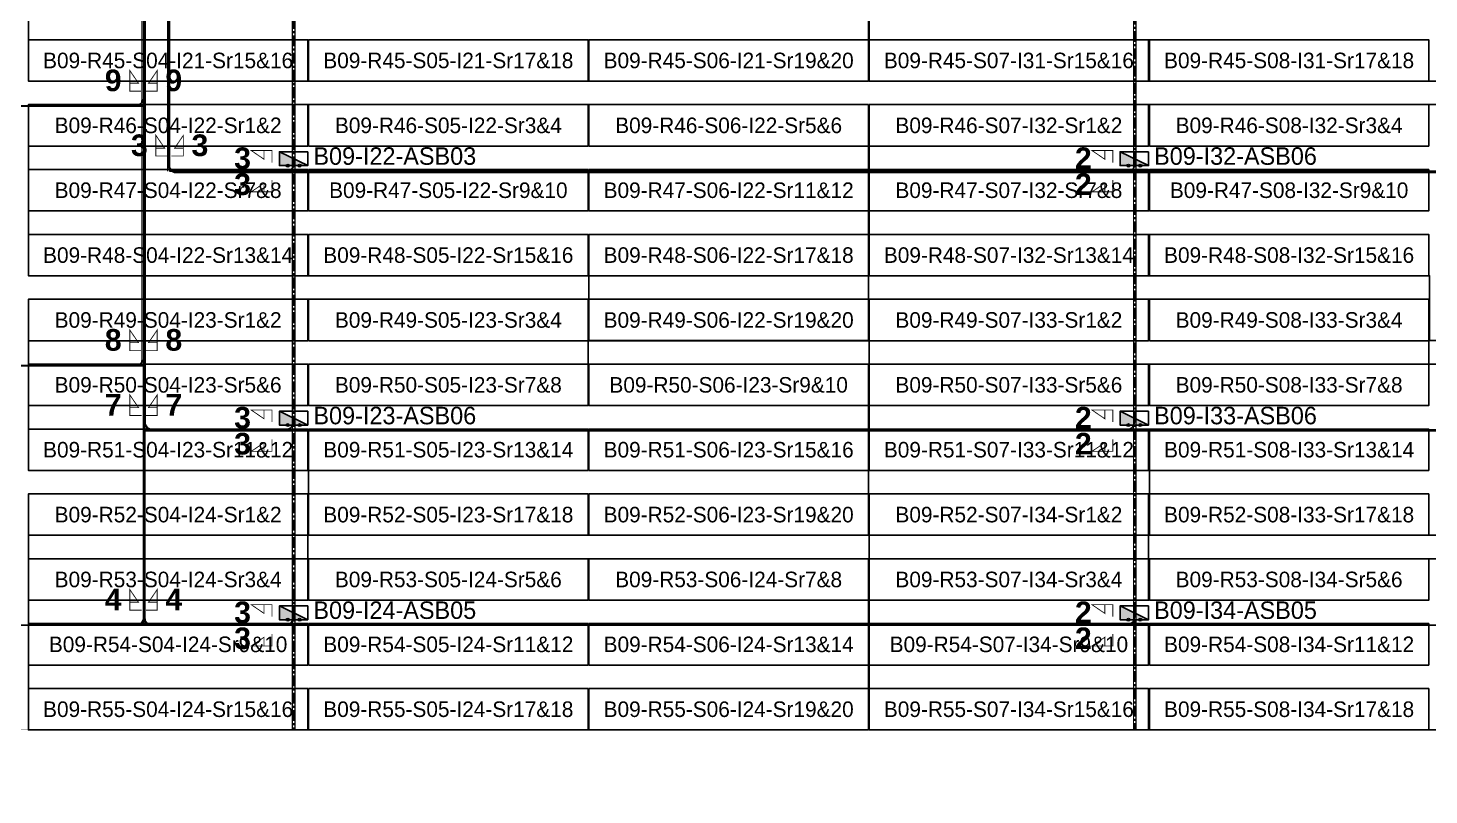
# Model space of a CAD drawing. Header units: metres. Extents: x 530797 to 531186, y 2674849 to 2675274.
# Drawn here: x 530894.3 to 531056.2, y 2674849.3 to 2674937.9 of the extents above; entities that cross this region are included whole.
import ezdxf
from ezdxf.enums import TextEntityAlignment as Align

# ---------------------------------------------------------------- set-up
doc = ezdxf.new("R2010")
doc.units = ezdxf.units.M
doc.linetypes.add('CENTER', pattern=[2, 1.25, -0.25, 0.25, -0.25])
doc.layers.add('Boundary-12.5 MW Block', color=6, linetype='Continuous', lineweight=9)
doc.layers.add('PILE', color=1, linetype='Continuous', lineweight=15)
for name, color, linetype in [('DC Trench BL-09', 40, 'Continuous'), ('E-Inverter Grouping', 2, 'Continuous'), ('Inverter Block-09', 7, 'Continuous'), ('LT Cable(AG) INV to LT Panel BL-09', 2, 'Continuous'), ('Messenger Wire Block-09 (Master Path)', 30, 'Continuous'), ('Messenger Wire Block-09 (MW Path)', 191, 'Continuous'), ('MMS Table Block-09', 8, 'Continuous'), ('Plan Line - DC BL-09', 40, 'Continuous'), ('Section Marking BL-09', 2, 'Continuous')]:
    doc.layers.add(name, color=color, linetype=linetype)
doc.styles.add('BoldTextStyle', font='arialbd.ttf')
doc.styles.get("Standard").update_dxf_attribs({"font": 'Adani Regular.ttf'})

# ---------------------------------------------------------------- blocks, each defined once
blk = doc.blocks.new('MMS Table (32.292 x 4.788)')
at = {"color": 0}
blk.add_lwpolyline([(0, -0.002), (0, 4.786), (32.292, 4.786), (32.292, -0.002)], close=True, dxfattribs=at)
at = {"color": 7}
blk.add_attdef('ID1', text='', height=1.8, dxfattribs=at).set_placement((16.146, 2.392), align=Align.MIDDLE_CENTER)
blk = doc.blocks.new('Inverter Block')
h = blk.add_hatch(color=0)
h.dxf.hatch_style = 1
h.paths.add_polyline_path([(-1.46, 2.27), (-1.46, 0.85), (1.46, 0.85)])
at = {"color": 0}
blk.add_lwpolyline([(1.46, 2.27), (-1.46, 2.27), (-1.46, 0.85), (1.46, 0.85)], close=True, dxfattribs=at)
blk.add_lwpolyline([(-1.46, 2.27), (1.46, 0.85)], dxfattribs=at)
at = {"layer": 'PILE'}
for centre in [(-0.61, 0.85), (0.61, 0.85)]:
    blk.add_circle(centre, 0.156, dxfattribs=at)
at = {"color": 7}
blk.add_attdef('ID', (-1.46, 3.01), '', height=1.8, dxfattribs=at)

msp = doc.modelspace()

# ---------------------------------------------------------------- linework, layer by layer
at = {"layer": 'Boundary-12.5 MW Block', "const_width": 0.05}
msp.add_lwpolyline([(530797.14, 2675274.08), (531185.74, 2675274.08), (531185.74, 2675216.79), (530926.6, 2675216.79), (530926.6, 2675069.36), (531185.74, 2675069.36), (531185.74, 2674849.29), (531121.06, 2674849.29), (531121.06, 2674856.79), (530797.14, 2674856.79)], close=True, dxfattribs=at)
at = {"layer": 'DC Trench BL-09', "color": 40, "const_width": 0.15}
for points in [[(530925.11, 2675019.08), (530924.81, 2675019.08), (530924.81, 2674856.79), (530925.11, 2674856.79)], [(531022.34, 2674981.58), (531022.04, 2674981.58), (531022.04, 2674856.79), (531022.34, 2674856.79)]]:
    msp.add_lwpolyline(points, close=True, dxfattribs=at)
at = {"layer": 'E-Inverter Grouping', "color": 3}
for points in [[(530991.39, 2674931.79), (530894.31, 2674931.79), (530894.31, 2674959.08), (530926.6, 2674959.08), (530926.6, 2674951.58), (530991.39, 2674951.58)], [(531088.56, 2674931.79), (530991.49, 2674931.79), (530991.49, 2674959.08), (531023.78, 2674959.08), (531023.78, 2674951.58), (531088.56, 2674951.58)], [(530991.39, 2674901.79), (530959.1, 2674901.79), (530959.1, 2674909.29), (530894.31, 2674909.29), (530894.31, 2674929.08), (530991.39, 2674929.08)], [(531088.56, 2674901.79), (531056.27, 2674901.79), (531056.27, 2674909.29), (530991.49, 2674909.29), (530991.49, 2674929.08), (531088.56, 2674929.08)], [(530959, 2674899.08), (530991.39, 2674899.08), (530991.39, 2674879.29), (530926.7, 2674879.29), (530926.7, 2674886.79), (530894.31, 2674886.79), (530894.31, 2674906.58), (530959, 2674906.58)], [(531056.17, 2674899.08), (531088.56, 2674899.08), (531088.56, 2674879.29), (531023.88, 2674879.29), (531023.88, 2674886.79), (530991.49, 2674886.79), (530991.49, 2674906.58), (531056.17, 2674906.58)], [(530991.39, 2674856.79), (530894.31, 2674856.79), (530894.31, 2674884.08), (530926.6, 2674884.08), (530926.6, 2674876.58), (530991.39, 2674876.58)], [(531088.56, 2674856.79), (530991.49, 2674856.79), (530991.49, 2674884.08), (531023.78, 2674884.08), (531023.78, 2674876.58), (531088.56, 2674876.58)]]:
    msp.add_lwpolyline(points, close=True, dxfattribs=at)
at = {"layer": 'LT Cable(AG) INV to LT Panel BL-09'}
for points in [[(530922.39, 2675042.86), (530916.84, 2675042.86, -0.09618), (530916.51, 2675042.93), (530914.56, 2675043.71, 0.042157), (530914.41, 2675043.73), (530908.41, 2675043.73, 0.414214), (530907.51, 2675042.83), (530907.51, 2675020.73, 0.021647), (530907.51, 2675020.65), (530907.55, 2675020.15, -0.021647), (530907.56, 2675020.07), (530907.56, 2674929.83, -0.414214), (530906.66, 2674928.93), (530864.46, 2674928.93, -0.414214), (530863.56, 2674929.83), (530863.56, 2674930.23)], [(530922.39, 2675042.84), (530916.84, 2675042.84, -0.096235), (530916.5, 2675042.9), (530914.56, 2675043.69, 0.042157), (530914.41, 2675043.7), (530908.43, 2675043.7, 0.414214), (530907.53, 2675042.8), (530907.53, 2675020.73, 0.021647), (530907.54, 2675020.65), (530907.58, 2675020.15, -0.021647), (530907.58, 2675020.07), (530907.58, 2674899.8, -0.414214), (530906.68, 2674898.9), (530864.46, 2674898.9, -0.414214), (530863.56, 2674899.8), (530863.56, 2674900.23)], [(530922.39, 2675042.81), (530916.84, 2675042.81, -0.09629), (530916.5, 2675042.88), (530914.56, 2675043.66, 0.042157), (530914.41, 2675043.68), (530908.46, 2675043.68, 0.414214), (530907.56, 2675042.78), (530907.56, 2675020.73, 0.021647), (530907.56, 2675020.65), (530907.6, 2675020.15, -0.021647), (530907.61, 2675020.08), (530907.61, 2674869.78, -0.414214), (530906.71, 2674868.88), (530864.46, 2674868.88, -0.414214), (530863.56, 2674869.78), (530863.56, 2674870.23)], [(530920.45, 2675042.79), (530916.83, 2675042.79, -0.096345), (530916.5, 2675042.85), (530914.56, 2675043.64, 0.042157), (530914.4, 2675043.65), (530908.48, 2675043.65, 0.414214), (530907.58, 2675042.75), (530907.58, 2675020.73, 0.021647), (530907.59, 2675020.65), (530907.63, 2675020.15, -0.021647), (530907.63, 2675020.08), (530907.63, 2674869.8, 0.414214), (530908.53, 2674868.9), (531118.42, 2674868.9, 0.414214), (531119.32, 2674869.8), (531119.32, 2674870.23)], [(530920.45, 2675042.76), (530916.83, 2675042.76, -0.096401), (530916.49, 2675042.83), (530914.55, 2675043.61, 0.042157), (530914.4, 2675043.63), (530908.51, 2675043.63, 0.414214), (530907.61, 2675042.73), (530907.61, 2675020.73, 0.021647), (530907.61, 2675020.65), (530907.65, 2675020.16, -0.021647), (530907.66, 2675020.08), (530907.66, 2674869.83, 0.414214), (530908.56, 2674868.93), (531021.24, 2674868.93, 0.414214), (531022.14, 2674869.83), (531022.14, 2674870.23)], [(530920.45, 2675042.74), (530916.83, 2675042.74, -0.096456), (530916.49, 2675042.8), (530914.55, 2675043.59, 0.042157), (530914.4, 2675043.6), (530908.53, 2675043.6, 0.414214), (530907.63, 2675042.7), (530907.63, 2675020.73, 0.021647), (530907.64, 2675020.65), (530907.68, 2675020.16, -0.021647), (530907.68, 2675020.08), (530907.68, 2674869.85, 0.414214), (530908.58, 2674868.95), (530924.06, 2674868.95, 0.414214), (530924.96, 2674869.85), (530924.96, 2674870.23)], [(530920.45, 2675042.71), (530916.82, 2675042.71, -0.096512), (530916.49, 2675042.78), (530914.55, 2675043.56, 0.042157), (530914.4, 2675043.58), (530908.56, 2675043.58, 0.414214), (530907.66, 2675042.68), (530907.66, 2675020.73, 0.021647), (530907.66, 2675020.66), (530907.7, 2675020.16, -0.021647), (530907.71, 2675020.08), (530907.71, 2674892.38, 0.414214), (530908.61, 2674891.48), (531118.42, 2674891.48, 0.414214), (531119.32, 2674892.38), (531119.32, 2674892.73)], [(530918.38, 2675042.69), (530916.82, 2675042.69, -0.096568), (530916.48, 2675042.75), (530914.55, 2675043.54, 0.042157), (530914.4, 2675043.55), (530908.58, 2675043.55, 0.414214), (530907.68, 2675042.65), (530907.68, 2675020.73, 0.021647), (530907.69, 2675020.66), (530907.73, 2675020.16, -0.021647), (530907.73, 2675020.08), (530907.73, 2674892.4, 0.414214), (530908.63, 2674891.5), (531021.24, 2674891.5, 0.414214), (531022.14, 2674892.4), (531022.14, 2674892.73)], [(530918.38, 2675042.66), (530916.82, 2675042.66, -0.096624), (530916.48, 2675042.73), (530914.54, 2675043.51, 0.042157), (530914.39, 2675043.53), (530908.61, 2675043.53, 0.414214), (530907.71, 2675042.63), (530907.71, 2675020.74, 0.021647), (530907.71, 2675020.66), (530907.75, 2675020.16, -0.021647), (530907.76, 2675020.08), (530907.76, 2674892.43, 0.414214), (530908.66, 2674891.53), (530924.06, 2674891.53, 0.414214), (530924.96, 2674892.43), (530924.96, 2674892.73)], [(530918.38, 2675042.64), (530916.8, 2675042.64, 0.078431), (530916.52, 2675042.59), (530914.59, 2675041.97, -0.078431), (530914.32, 2675041.93), (530911.16, 2675041.93, 0.414214), (530910.26, 2675041.03), (530910.26, 2675020.83, 0.093355), (530910.32, 2675020.5), (530910.42, 2675020.24, -0.093355), (530910.48, 2675019.92), (530910.48, 2674922.13, 0.414214), (530911.38, 2674921.23), (531118.42, 2674921.23, 0.414214), (531119.32, 2674922.13), (531119.32, 2674922.73)], [(530918.38, 2675042.61), (530916.8, 2675042.61, 0.078431), (530916.53, 2675042.57), (530914.6, 2675041.94, -0.078431), (530914.32, 2675041.9), (530911.18, 2675041.9, 0.414214), (530910.28, 2675041), (530910.28, 2675020.84, 0.093355), (530910.34, 2675020.51), (530910.45, 2675020.25, -0.093355), (530910.51, 2675019.92), (530910.51, 2674922.15, 0.414214), (530911.41, 2674921.25), (531021.24, 2674921.25, 0.414214), (531022.14, 2674922.15), (531022.14, 2674922.73)]]:
    msp.add_lwpolyline(points, format="xyb", dxfattribs=at)
at = {"layer": 'LT Cable(AG) INV to LT Panel BL-09', "color": 5}
msp.add_lwpolyline([(530917.36, 2675042.27), (530915.82, 2675042.27, 0.078431), (530915.54, 2675042.22), (530914.6, 2675041.92, -0.078431), (530914.32, 2675041.88), (530911.21, 2675041.88, 0.414214), (530910.31, 2675040.98), (530910.31, 2675020.84, 0.093355), (530910.37, 2675020.51), (530910.47, 2675020.25, -0.093355), (530910.53, 2675019.93), (530910.53, 2674922.18, 0.414214), (530911.43, 2674921.28), (530924.06, 2674921.28, 0.414214), (530924.96, 2674922.18), (530924.96, 2674922.73)], format="xyb", dxfattribs=at)
at = {"layer": 'Messenger Wire Block-09 (Master Path)'}
for points in [[(530907.61, 2674868.88), (530907.61, 2675020.11)], [(530910.63, 2674921.38), (530910.63, 2675020.11)], [(530861.92, 2674928.88), (530907.61, 2674928.88)], [(530910.63, 2674921.38), (531120.96, 2674921.38)], [(530861.92, 2674898.88), (530907.61, 2674898.88)], [(530907.61, 2674891.38), (531120.96, 2674891.38)], [(530861.92, 2674868.88), (531120.96, 2674868.88)]]:
    msp.add_lwpolyline(points, dxfattribs=at)
at = {"layer": 'Messenger Wire Block-09 (MW Path)', "const_width": 0.1}
for points in [[(530907.36, 2674898.88), (530907.36, 2675020.11)], [(530907.86, 2674868.88), (530907.86, 2675020.11)], [(530910.38, 2674921.38), (530910.38, 2675020.11)], [(530861.92, 2674928.88), (530907.61, 2674928.88)], [(530910.63, 2674921.38), (531120.96, 2674921.38)], [(530861.92, 2674898.88), (530907.61, 2674898.88)], [(530907.61, 2674891.38), (531120.96, 2674891.38)], [(530861.92, 2674868.88), (531120.96, 2674868.88)]]:
    msp.add_lwpolyline(points, dxfattribs=at)
at = {"layer": 'Plan Line - DC BL-09', "color": 6, "linetype": 'CENTER'}
for points in [[(530924.96, 2675019.08), (530924.96, 2674856.79)], [(531022.19, 2674981.58), (531022.19, 2674856.79)]]:
    msp.add_lwpolyline(points, dxfattribs=at)
at = {"layer": 'Section Marking BL-09', "color": 94, "lineweight": 35, "true_color": 0x00a500, "const_width": 0.1}
for points in [[(530907.41, 2674930.63), (530906.02, 2674930.63), (530906.02, 2674933.03), (530907.03, 2674931.55), (530906.02, 2674931.55)], [(530907.81, 2674930.63), (530909.2, 2674930.63), (530909.2, 2674933.03), (530908.19, 2674931.55), (530909.2, 2674931.55)], [(530910.43, 2674923.13), (530909.04, 2674923.13), (530909.04, 2674925.53), (530910.05, 2674924.05), (530909.04, 2674924.05)], [(530910.83, 2674923.13), (530912.22, 2674923.13), (530912.22, 2674925.53), (530911.21, 2674924.05), (530912.22, 2674924.05)], [(530922.46, 2674922.38), (530922.46, 2674923.77), (530920.06, 2674923.77), (530921.54, 2674922.76), (530921.54, 2674923.77)], [(531019.64, 2674922.38), (531019.64, 2674923.77), (531017.24, 2674923.77), (531018.72, 2674922.76), (531018.72, 2674923.77)], [(530922.46, 2674920.38), (530922.46, 2674918.99), (530920.06, 2674918.99), (530921.54, 2674920), (530921.54, 2674918.99)], [(531019.64, 2674920.38), (531019.64, 2674918.99), (531017.24, 2674918.99), (531018.72, 2674920), (531018.72, 2674918.99)], [(530907.41, 2674900.63), (530906.02, 2674900.63), (530906.02, 2674903.03), (530907.03, 2674901.55), (530906.02, 2674901.55)], [(530907.81, 2674900.63), (530909.2, 2674900.63), (530909.2, 2674903.03), (530908.19, 2674901.55), (530909.2, 2674901.55)], [(530907.41, 2674893.13), (530906.02, 2674893.13), (530906.02, 2674895.53), (530907.03, 2674894.05), (530906.02, 2674894.05)], [(530907.81, 2674893.13), (530909.2, 2674893.13), (530909.2, 2674895.53), (530908.19, 2674894.05), (530909.2, 2674894.05)], [(530922.46, 2674892.38), (530922.46, 2674893.77), (530920.06, 2674893.77), (530921.54, 2674892.76), (530921.54, 2674893.77)], [(531019.64, 2674892.38), (531019.64, 2674893.77), (531017.24, 2674893.77), (531018.72, 2674892.76), (531018.72, 2674893.77)], [(530922.46, 2674890.38), (530922.46, 2674888.99), (530920.06, 2674888.99), (530921.54, 2674890), (530921.54, 2674888.99)], [(531019.64, 2674890.38), (531019.64, 2674888.99), (531017.24, 2674888.99), (531018.72, 2674890), (531018.72, 2674888.99)], [(530907.41, 2674870.63), (530906.02, 2674870.63), (530906.02, 2674873.03), (530907.03, 2674871.55), (530906.02, 2674871.55)], [(530907.81, 2674870.63), (530909.2, 2674870.63), (530909.2, 2674873.03), (530908.19, 2674871.55), (530909.2, 2674871.55)], [(530922.46, 2674869.88), (530922.46, 2674871.27), (530920.06, 2674871.27), (530921.54, 2674870.26), (530921.54, 2674871.27)], [(531019.64, 2674869.88), (531019.64, 2674871.27), (531017.24, 2674871.27), (531018.72, 2674870.26), (531018.72, 2674871.27)], [(530922.46, 2674867.88), (530922.46, 2674866.49), (530920.06, 2674866.49), (530921.54, 2674867.5), (530921.54, 2674866.49)], [(531019.64, 2674867.88), (531019.64, 2674866.49), (531017.24, 2674866.49), (531018.72, 2674867.5), (531018.72, 2674866.49)]]:
    msp.add_lwpolyline(points, dxfattribs=at)

# ---------------------------------------------------------------- block references
at = {"layer": 'Inverter Block-09'}
ref = msp.add_blockref('Inverter Block', (530924.96, 2674921.07), dxfattribs=dict(at, xscale=1.124999999976148, yscale=1.124999999976148, zscale=1.124999999976148))
ref.add_attrib('ID', 'B09-I22-ASB03', (530927.25, 2674922.12), dxfattribs={"layer": '0', "color": 7, "height": 2.025})
ref = msp.add_blockref('Inverter Block', (531022.14, 2674921.07), dxfattribs=dict(at, xscale=1.124999999976148, yscale=1.124999999976148, zscale=1.124999999976148))
ref.add_attrib('ID', 'B09-I32-ASB06', (531024.42, 2674922.12), dxfattribs={"layer": '0', "color": 7, "height": 2.025})
ref = msp.add_blockref('Inverter Block', (530924.96, 2674891.07), dxfattribs=dict(at, xscale=1.124999999976148, yscale=1.124999999976148, zscale=1.124999999976148))
ref.add_attrib('ID', 'B09-I23-ASB06', (530927.25, 2674892.12), dxfattribs={"layer": '0', "color": 7, "height": 2.025})
ref = msp.add_blockref('Inverter Block', (531022.14, 2674891.07), dxfattribs=dict(at, xscale=1.124999999976148, yscale=1.124999999976148, zscale=1.124999999976148))
ref.add_attrib('ID', 'B09-I33-ASB06', (531024.42, 2674892.12), dxfattribs={"layer": '0', "color": 7, "height": 2.025})
ref = msp.add_blockref('Inverter Block', (530924.96, 2674868.57), dxfattribs=dict(at, xscale=1.124999999976148, yscale=1.124999999976148, zscale=1.124999999976148))
ref.add_attrib('ID', 'B09-I24-ASB05', (530927.25, 2674869.62), dxfattribs={"layer": '0', "color": 7, "height": 2.025})
ref = msp.add_blockref('Inverter Block', (531022.14, 2674868.57), dxfattribs=dict(at, xscale=1.124999999976148, yscale=1.124999999976148, zscale=1.124999999976148))
ref.add_attrib('ID', 'B09-I34-ASB05', (531024.42, 2674869.62), dxfattribs={"layer": '0', "color": 7, "height": 2.025})
at = {"layer": 'MMS Table Block-09'}
for p, values in [((530894.31, 2674931.79), {'ID1': 'B09-R45-S04-I21-Sr15&16'}), ((530926.7, 2674931.79), {'ID1': 'B09-R45-S05-I21-Sr17&18'}), ((530959.1, 2674931.79), {'ID1': 'B09-R45-S06-I21-Sr19&20'}), ((530991.49, 2674931.79), {'ID1': 'B09-R45-S07-I31-Sr15&16'}), ((531023.88, 2674931.79), {'ID1': 'B09-R45-S08-I31-Sr17&18'}), ((530894.31, 2674924.29), {'ID1': 'B09-R46-S04-I22-Sr1&2'}), ((530926.7, 2674924.29), {'ID1': 'B09-R46-S05-I22-Sr3&4'}), ((530959.1, 2674924.29), {'ID1': 'B09-R46-S06-I22-Sr5&6'}), ((530991.49, 2674924.29), {'ID1': 'B09-R46-S07-I32-Sr1&2'}), ((531023.88, 2674924.29), {'ID1': 'B09-R46-S08-I32-Sr3&4'}), ((530894.31, 2674916.79), {'ID1': 'B09-R47-S04-I22-Sr7&8'}), ((530926.7, 2674916.79), {'ID1': 'B09-R47-S05-I22-Sr9&10'}), ((530959.1, 2674916.79), {'ID1': 'B09-R47-S06-I22-Sr11&12'}), ((530991.49, 2674916.79), {'ID1': 'B09-R47-S07-I32-Sr7&8'}), ((531023.88, 2674916.79), {'ID1': 'B09-R47-S08-I32-Sr9&10'}), ((530894.31, 2674909.29), {'ID1': 'B09-R48-S04-I22-Sr13&14'}), ((530926.7, 2674909.29), {'ID1': 'B09-R48-S05-I22-Sr15&16'}), ((530959.1, 2674909.29), {'ID1': 'B09-R48-S06-I22-Sr17&18'}), ((530991.49, 2674909.29), {'ID1': 'B09-R48-S07-I32-Sr13&14'}), ((531023.88, 2674909.29), {'ID1': 'B09-R48-S08-I32-Sr15&16'}), ((530894.31, 2674901.79), {'ID1': 'B09-R49-S04-I23-Sr1&2'}), ((530926.7, 2674901.79), {'ID1': 'B09-R49-S05-I23-Sr3&4'}), ((530959.1, 2674901.79), {'ID1': 'B09-R49-S06-I22-Sr19&20'}), ((530991.49, 2674901.79), {'ID1': 'B09-R49-S07-I33-Sr1&2'}), ((531023.88, 2674901.79), {'ID1': 'B09-R49-S08-I33-Sr3&4'}), ((530894.31, 2674894.29), {'ID1': 'B09-R50-S04-I23-Sr5&6'}), ((530926.7, 2674894.29), {'ID1': 'B09-R50-S05-I23-Sr7&8'}), ((530959.1, 2674894.29), {'ID1': 'B09-R50-S06-I23-Sr9&10'}), ((530991.49, 2674894.29), {'ID1': 'B09-R50-S07-I33-Sr5&6'}), ((531023.88, 2674894.29), {'ID1': 'B09-R50-S08-I33-Sr7&8'}), ((530894.31, 2674886.79), {'ID1': 'B09-R51-S04-I23-Sr11&12'}), ((530926.7, 2674886.79), {'ID1': 'B09-R51-S05-I23-Sr13&14'}), ((530959.1, 2674886.79), {'ID1': 'B09-R51-S06-I23-Sr15&16'}), ((530991.49, 2674886.79), {'ID1': 'B09-R51-S07-I33-Sr11&12'}), ((531023.88, 2674886.79), {'ID1': 'B09-R51-S08-I33-Sr13&14'}), ((530894.31, 2674879.29), {'ID1': 'B09-R52-S04-I24-Sr1&2'}), ((530926.7, 2674879.29), {'ID1': 'B09-R52-S05-I23-Sr17&18'}), ((530959.1, 2674879.29), {'ID1': 'B09-R52-S06-I23-Sr19&20'}), ((530991.49, 2674879.29), {'ID1': 'B09-R52-S07-I34-Sr1&2'}), ((531023.88, 2674879.29), {'ID1': 'B09-R52-S08-I33-Sr17&18'}), ((530894.31, 2674871.79), {'ID1': 'B09-R53-S04-I24-Sr3&4'}), ((530926.7, 2674871.79), {'ID1': 'B09-R53-S05-I24-Sr5&6'}), ((530959.1, 2674871.79), {'ID1': 'B09-R53-S06-I24-Sr7&8'}), ((530991.49, 2674871.79), {'ID1': 'B09-R53-S07-I34-Sr3&4'}), ((531023.88, 2674871.79), {'ID1': 'B09-R53-S08-I34-Sr5&6'}), ((530894.31, 2674864.29), {'ID1': 'B09-R54-S04-I24-Sr9&10'}), ((530926.7, 2674864.29), {'ID1': 'B09-R54-S05-I24-Sr11&12'}), ((530959.1, 2674864.29), {'ID1': 'B09-R54-S06-I24-Sr13&14'}), ((530991.49, 2674864.29), {'ID1': 'B09-R54-S07-I34-Sr9&10'}), ((531023.88, 2674864.29), {'ID1': 'B09-R54-S08-I34-Sr11&12'}), ((530894.31, 2674856.79), {'ID1': 'B09-R55-S04-I24-Sr15&16'}), ((530926.7, 2674856.79), {'ID1': 'B09-R55-S05-I24-Sr17&18'}), ((530959.1, 2674856.79), {'ID1': 'B09-R55-S06-I24-Sr19&20'}), ((530991.49, 2674856.79), {'ID1': 'B09-R55-S07-I34-Sr15&16'}), ((531023.88, 2674856.79), {'ID1': 'B09-R55-S08-I34-Sr17&18'})]:
    msp.add_blockref('MMS Table (32.292 x 4.788)', p, dxfattribs=at).add_auto_attribs(values)

# ---------------------------------------------------------------- texts
at = {"layer": 'Section Marking BL-09', "color": 94, "true_color": 0x00a500, "style": 'BoldTextStyle'}
for s, p in [('9', (530904.11, 2674931.88)), ('9', (530911.11, 2674931.88)), ('3', (530907.13, 2674924.38)), ('3', (530914.13, 2674924.38)), ('3', (530919.06, 2674922.88)), ('2', (531016.24, 2674922.88)), ('3', (530919.06, 2674919.88)), ('2', (531016.24, 2674919.88)), ('8', (530904.11, 2674901.88)), ('8', (530911.11, 2674901.88)), ('7', (530904.11, 2674894.38)), ('7', (530911.11, 2674894.38)), ('3', (530919.06, 2674892.88)), ('2', (531016.24, 2674892.88)), ('3', (530919.06, 2674889.88)), ('2', (531016.24, 2674889.88)), ('4', (530904.11, 2674871.88)), ('4', (530911.11, 2674871.88)), ('3', (530919.06, 2674870.38)), ('2', (531016.24, 2674870.38)), ('3', (530919.06, 2674867.38)), ('2', (531016.24, 2674867.38))]:
    msp.add_text(s, height=2.5, dxfattribs=at).set_placement(p, align=Align.MIDDLE_CENTER)

doc.saveas('drawing.dxf')
